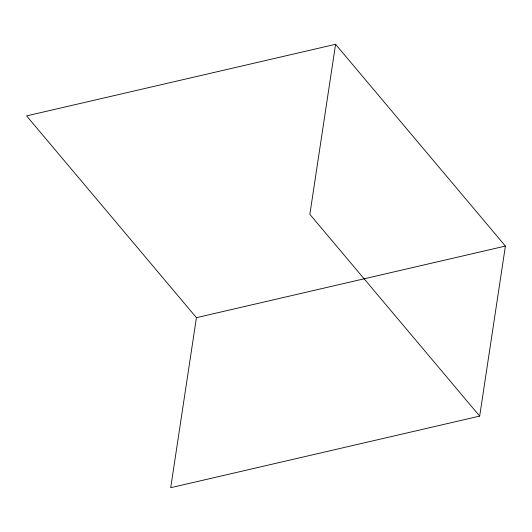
<?xml version="1.0" encoding="UTF-8"?>
<svg xmlns="http://www.w3.org/2000/svg" width="532" height="532" viewBox="0 0 532 532"><rect width="100%" height="100%" fill="white"/><g stroke="black" fill="none" stroke-linecap="round" stroke-linejoin="round"><path stroke-width="0.8" d="M196.428 317.671L170.712 487.698L479.684 416.104L505.4 246.07L335.572 44.302L26.6 115.896L196.428 317.671L505.4 246.07M335.572 44.302L309.857 214.33L479.684 416.104"/></g></svg>
